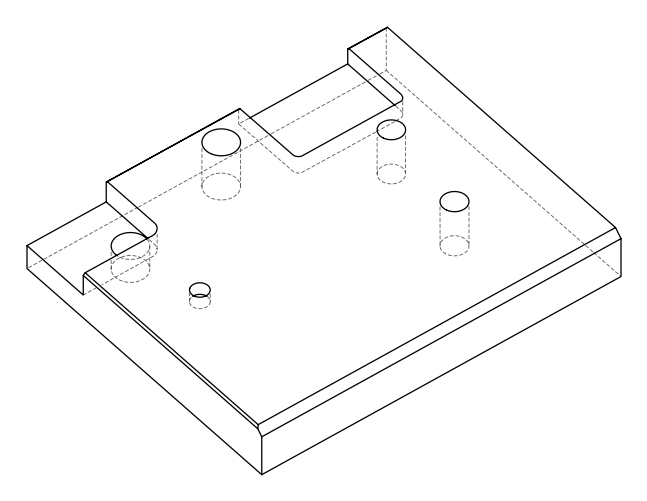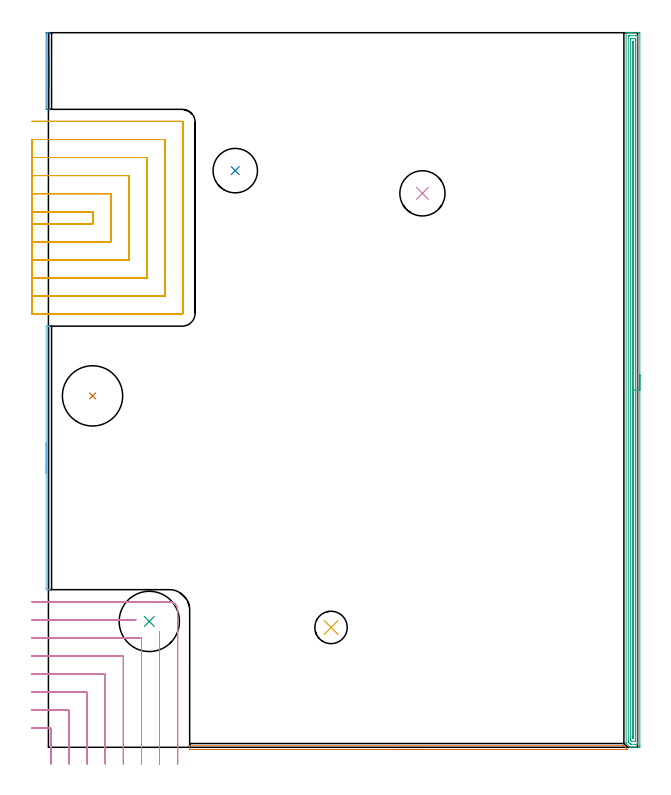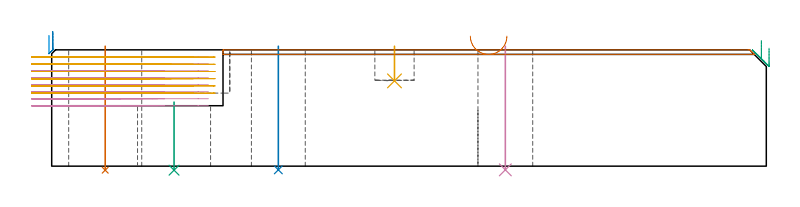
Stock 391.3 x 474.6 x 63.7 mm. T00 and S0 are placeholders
(PLAN: 11 operations, 6 tool changes, 61.5 min)
(1 INDEXABLE_INSERT_DRILL_THROUGH_HOLE_FROM_SOLID | STEP1HOLE | NXT0302_035 | 0.27 min | 79999 mm3)
(2 INDEXABLE_INSERT_DRILL_THROUGH_HOLE_FROM_SOLID_1 | STEP1HOLE_1 | NXT0302_030 | 0.27 min | 43497 mm3)
(3 INDEXABLE_INSERT_DRILL_THROUGH_HOLE_FROM_SOLID_2 | STEP1HOLE_2 | NXT0302_035 | 0.16 min | 80000 mm3)
(4 INDEXABLE_INSERT_DRILL_THROUGH_HOLE_FROM_SOLID_3 | STEP1HOLE_3 | NXT0302_031 | 0.27 min | 44982 mm3)
(5 INDEXABLE_INSERT_DRILL_BLIND_HOLE_FROM_SOLID | STEP1POCKET | NXT0302_014 | 0.08 min | 6074 mm3)
(6 AREA_MILL | FG_CHAMFER_SURFACE | UGT0205_001 | 1.55 min | 398 mm3)
(7 AREA_MILL_1 | FG_CHAMFER_SURFACE_1 | UGT0205_001 | 2.47 min | 921 mm3)
(8 AREA_MILL_2 | FG_CHAMFER_SURFACE_2 | UGT0205_001 | 0.56 min | 117 mm3)
(9 AREA_MILL_3 | FG_CHAMFER_SURFACE_3 | UGT0205_001 | 15.35 min | 19638 mm3)
(10 MILL_CORNER_NOTCH_RECTANGULAR | CORNER_NOTCH_RECTANGULAR | UGT0201_008 | Follow Part, ap 4, ae 75% | 16.8 min | 260886 mm3)
(11 MILL_SLOT | SLOT_PARTIAL_RECTANGULAR | UGT0201_008 | Follow Part, ap 4, ae 75% | 23.67 min | 331966 mm3)
(TOOL NXT0302_035 | Index. Insert Drill 40mm [880-D4000L40-05] | D40 PA176 FL200 Z2)
(TOOL NXT0302_030 | Index. Insert Drill 29.5mm [880-D2950L32-03] | D29.5 PA176 FL89 Z2)
(TOOL NXT0302_031 | Index. Insert Drill 30mm [880-D3000L32-05] | D30 PA176 FL150 Z2)
(TOOL NXT0302_014 | Index. Insert Drill 21.5mm [880-D2150L25-03] | D21.5 PA176 FL65 Z2)
(TOOL UGT0205_001 | Chamfer Mill 20 x 3 x 45 deg. | D20 FL50 Z2)
(TOOL UGT0201_008 | End Mill 16 mm | D16 FL32 Z4)
(OP 1 INDEXABLE_INSERT_DRILL_THROUGH_HOLE_FROM_SOLID)
G17 G21 G94 G90
T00 M6
G54
G17 G0 G90 X29.3 Y233.4 S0 M3
G43 Z73.7 H1
G94 G81 G98 Z-2.198 F250. R65.7
G80
M5
M2
(OP 2 INDEXABLE_INSERT_DRILL_THROUGH_HOLE_FROM_SOLID_1)
G17 G21 G94 G90
T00 M6
G54
G17 G0 G90 X124.1 Y383. S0 M3
G43 Z73.7 H1
G94 G81 G98 Z-2.015 F250. R65.7
G80
M5
M2
(OP 3 INDEXABLE_INSERT_DRILL_THROUGH_HOLE_FROM_SOLID_2)
G17 G21 G94 G90
T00 M6
G54
G17 G0 G90 X67. Y83.6 S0 M3
G43 Z73.7 H1
G94 G81 G98 Z-2.198 F250. R35.1
G80
M5
M2
(OP 4 INDEXABLE_INSERT_DRILL_THROUGH_HOLE_FROM_SOLID_3)
G17 G21 G94 G90
T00 M6
G54
G17 G0 G90 X248.4 Y367.9 S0 M3
G43 Z73.7 H1
G94 G81 G98 Z-2.024 F250. R65.7
G80
M5
M2
(OP 5 INDEXABLE_INSERT_DRILL_BLIND_HOLE_FROM_SOLID)
G17 G21 G94 G90
T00 M6
G54
G17 G0 G90 X187.7 Y79.6 S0 M3
G43 Z73.7 H1
G94 G81 G98 Z46.7 F250. R65.7
G80
M5
M2
(OP 6 AREA_MILL)
G17 G21 G94 G90
T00 M6
G54
G17 G0 G90 X-1.5 Y182.2 S1061 M3
G43 Z73.7 H0
Z71.6
G94 G1 Y182.238 Z70.728 F250.
Y182.352 Z69.864
Y182.541 Z69.012
Y182.803 Z68.18
Y183.137 Z67.374
Y183.54 Z66.6
Y184.009 Z65.864
Y184.54 Z65.172
Y185.129 Z64.529
Y185.772 Z63.94
Y186.464 Z63.408
Y187.2 Z62.94
Y187.974 Z62.537
Y188.78 Z62.203
Y189.612 Z61.941
Y190.464 Z61.752
Y191.328 Z61.638
Y192.2 Z61.6
Y279.411
X-1.497 Y279.555 Z61.603
X-1.491 Y279.698 Z61.605
X-1.186 Y279.7 Z61.911
X-0.896 Z62.199
X-0.317 Z62.783
X0.208 Z63.307
X0.551 Y279.693 Z63.643
X0.597 Y279.69 Z63.688
X0.6 Y279.555 Z63.7
Y104.845
X0.597 Y104.71 Z63.688
X0.551 Y104.707 Z63.643
X0.208 Y104.7 Z63.307
X-0.317 Z62.783
X-0.896 Z62.199
X-1.186 Z61.91
X-1.491 Y104.702 Z61.605
X-1.496 Y104.845 Z61.604
X-1.5 Y105.146 Z61.6
Y192.2
Y193.072 Z61.638
Y193.937 Z61.752
Y194.788 Z61.941
Y195.62 Z62.203
Y196.426 Z62.537
Y197.2 Z62.94
Y197.936 Z63.408
Y198.628 Z63.94
Y199.271 Z64.529
Y199.86 Z65.172
Y200.392 Z65.864
Y200.86 Z66.6
Y201.263 Z67.374
Y201.597 Z68.18
Y201.859 Z69.012
Y202.048 Z69.864
Y202.162 Z70.728
Y202.2 Z71.6
G0 Z73.7
M5
M2
(OP 7 AREA_MILL_1)
G17 G21 G94 G90
T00 M6
G54
G17 G0 G90 X249.25 Y-1.5 S1061 M3
G43 Z73.7 H0
Z71.2
G94 G1 X249.212 Z70.328 F250.
X249.098 Z69.464
X248.909 Z68.612
X248.647 Z67.78
X248.313 Z66.974
X247.91 Z66.2
X247.442 Z65.464
X246.91 Z64.772
X246.321 Z64.129
X245.678 Z63.54
X244.986 Z63.008
X244.25 Z62.54
X243.476 Z62.137
X242.67 Z61.803
X241.838 Z61.541
X240.986 Z61.352
X240.122 Z61.238
X239.25 Z61.2
X94.427
X94.169 Y-1.497 Z61.203
X93.803 Y-1.491 Z61.205
X93.801 Y-1.476 Z61.22
X93.8 Y-0.25 Z62.445
Y0.454 Z63.154
Y0.699 Z63.399
X93.803 Y0.852 Z63.545
X93.81 Y0.997 Z63.689
X93.98 Y1. Z63.7
X381.391
X382.201 Y0.994 Z63.692
X382.285 Y0.913 Z63.611
X382.576 Y0.626 Z63.321
X382.732 Y0.469 Z63.166
X382.853 Y0.348 Z63.045
X383.015 Y0.188 Z62.883
X383.179 Y0.022 Z62.72
X383.374 Y-0.174 Z62.525
X384.548 Y-1.348 Z61.351
X384.669 Y-1.473 Z61.225
X384.683 Y-1.494 Z61.203
X384.669 Y-1.499 Z61.199
X239.25 Y-1.5 Z61.2
X238.378 Z61.238
X237.514 Z61.352
X236.662 Z61.541
X235.83 Z61.803
X235.024 Z62.137
X234.25 Z62.54
X233.514 Z63.008
X232.822 Z63.54
X232.179 Z64.129
X231.59 Z64.772
X231.058 Z65.464
X230.59 Z66.2
X230.187 Z66.974
X229.853 Z67.78
X229.591 Z68.612
X229.402 Z69.464
X229.288 Z70.328
X229.25 Z71.2
G0 Z73.7
M5
M2
(OP 8 AREA_MILL_2)
G17 G21 G94 G90
T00 M6
G54
G17 G0 G90 X0.6 Y459.15 S1061 M3
G43 Z73.7 H0
G94 G1 Y459.112 Z72.828 F250.
Y458.998 Z71.963
Y458.809 Z71.112
Y458.547 Z70.28
Y458.213 Z69.474
Y457.81 Z68.7
Y457.341 Z67.964
Y456.81 Z67.272
Y456.221 Z66.629
Y455.578 Z66.039
Y454.886 Z65.508
Y454.15 Z65.04
Y453.376 Z64.637
Y452.57 Z64.303
Y451.738 Z64.041
Y450.886 Z63.852
Y450.022 Z63.738
Y449.15 Z63.7
Y423.81
X0.604 Y423.71 Z63.696
X0.562 Y423.707 Z63.654
X0.293 Y423.7 Z63.392
X-1.336 Z61.763
X-1.493 Y423.71 Z61.605
X-1.5 Y423.741 Z61.6
Y474.487
X-1.496 Y474.56 Z61.603
X-1.493 Y474.59 Z61.605
X-1.335 Y474.6 Z61.764
X0.294 Z63.392
X0.562 Y474.593 Z63.654
X0.597 Y474.59 Z63.689
X0.6 Y474.487 Z63.7
Y449.15
Y448.278 Z63.738
Y447.413 Z63.852
Y446.562 Z64.041
Y445.73 Z64.303
Y444.924 Z64.637
Y444.15 Z65.04
Y443.414 Z65.508
Y442.722 Z66.039
Y442.079 Z66.629
Y441.49 Z67.272
Y440.958 Z67.964
Y440.49 Z68.7
Y440.087 Z69.474
Y439.753 Z70.28
Y439.491 Z71.112
Y439.302 Z71.963
Y439.188 Z72.828
Y439.15 Z73.7
M5
M2
(OP 9 AREA_MILL_3)
G17 G21 G94 G90
T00 M6
G54
G17 G0 G90 X392.8 Y247.3 S1061 M3
G43 Z73.7 H0
Z64.6
G94 G1 Y247.262 Z63.728 F250.
Y247.148 Z62.864
Y246.959 Z62.012
Y246.697 Z61.18
Y246.363 Z60.374
Y245.96 Z59.6
Y245.492 Z58.864
Y244.96 Z58.172
Y244.371 Z57.529
Y243.728 Z56.94
Y243.036 Z56.408
Y242.3 Z55.94
Y241.526 Z55.537
Y240.72 Z55.203
Y239.888 Z54.941
Y239.036 Z54.752
Y238.172 Z54.638
Y237.3 Z54.6
Y0.954
X392.799 Y0.615 Z54.601
X392.794 Y0.067 Z54.603
X392.791 Y0.008 Z54.605
X392.249 Y0. Z55.148
X389.583 Z57.812
X389.03 Z58.367
X388.694 Z58.702
X388.141 Z59.255
X387.806 Z59.59
X387.134 Z60.265
X386.7 Z60.7
X386.364 Z61.03
X386.305 Z61.088
X386.198 Y0.01 Z61.195
X386.187 Y0.012 Z61.206
X386.032 Y0.168 Z61.368
X386.031 Y0.169 Z61.369
X383.798 Y2.402 Z63.601
X383.706 Y2.493 Z63.691
X383.7 Y3.294 Z63.7
Y474.432
X383.703 Y474.59 Z63.688
X383.739 Y474.593 Z63.653
X384.116 Y474.6 Z63.283
X384.469 Z62.931
X385.14 Z62.255
X386.364 Z61.033
X386.917 Z60.477
X387.529 Z59.866
X392.249 Z55.149
X392.527 Y474.598 Z54.87
X392.792 Y474.59 Z54.606
X392.799 Y474.325 Z54.599
X392.8 Y237.3 Z54.6
X391.386 Z56.014
Y3.295
X391.385 Y2.402 Z56.015
X391.384 Y2.377 Z56.016
X391.36 Y2.01 Z56.04
X390.869 Y2.002 Z56.531
X390.471 Y2.001 Z56.929
X389.982 Y2. Z57.418
X387.317 Z60.083
X386.917 Y2.001 Z60.483
X386.784 Y2.003 Z60.616
X386.678 Y2.009 Z60.722
X386.648 Y2.013 Z60.752
X386.627 Y2.029 Z60.773
X386.585 Y2.069 Z60.815
X386.248 Y2.402 Z61.152
X386.029 Y2.621 Z61.371
X385.36 Y3.295 Z62.04
X385.14 Y3.522 Z62.26
X385.115 Y4.188 Z62.285
Y4.213
X385.114 Y471.305 Z62.286
X385.115 Y472.198 Z62.285
X385.116 Y472.222 Z62.284
X385.14 Y472.59 Z62.26
X385.631 Y472.598 Z61.769
X386.029 Y472.599 Z61.371
X386.518 Y472.6 Z60.882
X390.072 Z57.328
X390.471 Y472.599 Z56.929
X390.963 Y472.597 Z56.437
X391.36 Y472.59 Z56.04
X391.384 Y472.198 Z56.016
X391.385 Y472.174 Z56.015
X391.386 Y471.305 Z56.014
Y467.649
Y237.3
X389.972 Z57.428
X389.971 Y4.188 Z57.429
X389.97 Y4.09 Z57.43
X389.968 Y4.042 Z57.432
X389.965 Y4.023 Z57.435
X389.954 Y4.01 Z57.446
X389.768 Y4.002 Z57.632
X387.992 Y4. Z59.408
X387.806 Y4.002 Z59.594
X387.094 Y4.01 Z60.306
X386.911 Y4.188 Z60.489
X386.536 Y4.571 Z60.864
X386.531 Y5.081 Z60.869
X386.529 Y5.471 Z60.871
Y470.412
X386.53 Y470.51 Z60.87
X386.532 Y470.558 Z60.868
X386.535 Y470.577 Z60.865
X386.546 Y470.59 Z60.854
X386.732 Y470.598 Z60.668
X386.917 Y470.599 Z60.483
X387.619 Y470.6 Z59.781
X389.396 Z58.004
X389.583 Y470.599 Z57.817
X389.77 Y470.596 Z57.63
X389.894 Y470.59 Z57.506
X389.965 Y470.581 Z57.435
X389.967 Y470.542 Z57.433
X389.969 Y470.412 Z57.431
X389.971 Y470.022 Z57.429
X389.972 Y469.519 Z57.428
Y237.3
X388.557 Z58.843
Y6.867
X388.556 Y6.249 Z58.844
X388.554 Y6.115 Z58.846
X388.551 Y6.018 Z58.849
X388.459 Y6.01 Z58.941
X388.25 Y6.008 Z59.15
X388.041 Y6.01 Z59.359
X387.95 Y6.018 Z59.45
X387.943 Y6.867 Z59.457
Y467.87
X387.947 Y468.483 Z59.453
X387.949 Y468.582 Z59.451
X388.041 Y468.59 Z59.359
X388.25 Y468.592 Z59.15
X388.459 Y468.59 Z58.941
X388.55 Y468.582 Z58.85
X388.557 Y467.733 Z58.843
Y237.3
Y236.428 Z58.881
Y235.564 Z58.995
Y234.712 Z59.183
Y233.88 Z59.446
Y233.074 Z59.78
Y232.3 Z60.182
Y231.564 Z60.651
Y230.872 Z61.182
Y230.229 Z61.772
Y229.64 Z62.415
Y229.108 Z63.107
Y228.64 Z63.843
Y228.237 Z64.616
Y227.903 Z65.422
Y227.641 Z66.254
Y227.452 Z67.106
Y227.338 Z67.971
Y227.3 Z68.843
G0 Z73.7
M5
M2
(OP 10 MILL_CORNER_NOTCH_RECTANGULAR)
G17 G21 G94 G90
T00 M6
G54
G17 G0 G90 X1.8 Y-11. S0 M3
G43 Z73.7 H0
Z59.875
G94 G1 Y-8. F250.
Y11.907 F500.
G3 X1.007 Y12.7 R0.8
G1 X-8.
X-11. F250.
G0 Z73.7
X13.8 Y-11.
Z59.875
G1 Y-8.
Y23.906 F500.
G3 X13.006 Y24.7 R0.8
G1 X-8.
X-11. F250.
G0 Z73.7
X25.8 Y-11.
Z59.875
G1 Y-8.
Y35.906 F500.
G3 X25.006 Y36.7 R0.8
G1 X-8.
X-11. F250.
G0 Z73.7
X37.8 Y-11.
Z59.875
G1 Y-8.
Y47.905 F500.
G3 X37.005 Y48.7 R0.8
G1 X-8.
X-11. F250.
G0 Z73.7
X49.8 Y-11.
Z59.875
G1 Y-8.
Y59.905 F500.
G3 X49.005 Y60.7 R0.8
G1 X-8.
X-11. F250.
G0 Z73.7
X61.8 Y-11.
Z59.875
G1 Y-8.
Y71.905 F500.
G3 X61.005 Y72.7 R0.8
G1 X-8.
X-11. F250.
G0 Z73.7
X73.8 Y-11.
Z59.875
G1 Y-8.
Y73.716 F500.
Y76.716 F250.
G0 Z73.7
X58.053 Y84.7
Z59.875
G1 X55.053
X-8. F500.
X-11. F250.
G0 Z73.7
X85.8 Y-11.
Z59.875
G1 Y-8.
Y91.1 F500.
G3 X80.2 Y96.7 R5.6
G1 X-8.
X-11. F250.
G0 Z73.7
X1.8 Y-11.
Z56.05
G1 Y-8.
Y11.907 F500.
G3 X1.007 Y12.7 R0.8
G1 X-8.
X-11. F250.
G0 Z73.7
X13.8 Y-11.
Z56.05
G1 Y-8.
Y23.906 F500.
G3 X13.006 Y24.7 R0.8
G1 X-8.
X-11. F250.
G0 Z73.7
X25.8 Y-11.
Z56.05
G1 Y-8.
Y35.906 F500.
G3 X25.006 Y36.7 R0.8
G1 X-8.
X-11. F250.
G0 Z73.7
X37.8 Y-11.
Z56.05
G1 Y-8.
Y47.905 F500.
G3 X37.005 Y48.7 R0.8
G1 X-8.
X-11. F250.
G0 Z73.7
X49.8 Y-11.
Z56.05
G1 Y-8.
Y59.905 F500.
G3 X49.005 Y60.7 R0.8
G1 X-8.
X-11. F250.
G0 Z73.7
X61.8 Y-11.
Z56.05
G1 Y-8.
Y71.905 F500.
G3 X61.005 Y72.7 R0.8
G1 X-8.
X-11. F250.
G0 Z73.7
X73.8 Y-11.
Z56.05
G1 Y-8.
Y73.716 F500.
Y76.716 F250.
G0 Z73.7
X58.053 Y84.7
Z56.05
G1 X55.053
X-8. F500.
X-11. F250.
G0 Z73.7
X85.8 Y-11.
Z56.05
G1 Y-8.
Y91.1 F500.
G3 X80.2 Y96.7 R5.6
G1 X-8.
X-11. F250.
G0 Z73.7
X1.8 Y-11.
Z52.225
G1 Y-8.
Y11.907 F500.
G3 X1.007 Y12.7 R0.8
G1 X-8.
X-11. F250.
G0 Z73.7
X13.8 Y-11.
Z52.225
G1 Y-8.
Y23.906 F500.
G3 X13.006 Y24.7 R0.8
G1 X-8.
X-11. F250.
G0 Z73.7
X25.8 Y-11.
Z52.225
G1 Y-8.
Y35.906 F500.
G3 X25.006 Y36.7 R0.8
G1 X-8.
X-11. F250.
G0 Z73.7
X37.8 Y-11.
Z52.225
G1 Y-8.
Y47.905 F500.
G3 X37.005 Y48.7 R0.8
G1 X-8.
X-11. F250.
G0 Z73.7
X49.8 Y-11.
Z52.225
G1 Y-8.
Y59.905 F500.
G3 X49.005 Y60.7 R0.8
G1 X-8.
X-11. F250.
G0 Z73.7
X61.8 Y-11.
Z52.225
G1 Y-8.
Y71.905 F500.
G3 X61.005 Y72.7 R0.8
G1 X-8.
X-11. F250.
G0 Z73.7
X73.8 Y-11.
Z52.225
G1 Y-8.
Y73.716 F500.
Y76.716 F250.
G0 Z73.7
X58.053 Y84.7
Z52.225
G1 X55.053
X-8. F500.
X-11. F250.
G0 Z73.7
X85.8 Y-11.
Z52.225
G1 Y-8.
Y91.1 F500.
G3 X80.2 Y96.7 R5.6
G1 X-8.
X-11. F250.
G0 Z73.7
X1.8 Y-11.
Z48.4
G1 Y-8.
Y11.907 F500.
G3 X1.007 Y12.7 R0.8
G1 X-8.
X-11. F250.
G0 Z73.7
X13.8 Y-11.
Z48.4
G1 Y-8.
Y23.906 F500.
G3 X13.006 Y24.7 R0.8
G1 X-8.
X-11. F250.
G0 Z73.7
X25.8 Y-11.
Z48.4
G1 Y-8.
Y35.906 F500.
G3 X25.006 Y36.7 R0.8
G1 X-8.
X-11. F250.
G0 Z73.7
X37.8 Y-11.
Z48.4
G1 Y-8.
Y47.905 F500.
G3 X37.005 Y48.7 R0.8
G1 X-8.
X-11. F250.
G0 Z73.7
X49.8 Y-11.
Z48.4
G1 Y-8.
Y59.905 F500.
G3 X49.005 Y60.7 R0.8
G1 X-8.
X-11. F250.
G0 Z73.7
X61.8 Y-11.
Z48.4
G1 Y-8.
Y71.905 F500.
G3 X61.005 Y72.7 R0.8
G1 X-8.
X-11. F250.
G0 Z73.7
X73.8 Y-11.
Z48.4
G1 Y-8.
Y73.716 F500.
Y76.716 F250.
G0 Z73.7
X58.053 Y84.7
Z48.4
G1 X55.053
X-8. F500.
X-11. F250.
G0 Z73.7
X85.8 Y-11.
Z48.4
G1 Y-8.
Y91.1 F500.
G3 X80.2 Y96.7 R5.6
G1 X-8.
X-11. F250.
G0 Z73.7
X1.8 Y-11.
Z44.575
G1 Y-8.
Y11.907 F500.
G3 X1.007 Y12.7 R0.8
G1 X-8.
X-11. F250.
G0 Z73.7
X13.8 Y-11.
Z44.575
G1 Y-8.
Y23.906 F500.
G3 X13.006 Y24.7 R0.8
G1 X-8.
X-11. F250.
G0 Z73.7
X25.8 Y-11.
Z44.575
G1 Y-8.
Y35.906 F500.
G3 X25.006 Y36.7 R0.8
G1 X-8.
X-11. F250.
G0 Z73.7
X37.8 Y-11.
Z44.575
G1 Y-8.
Y47.905 F500.
G3 X37.005 Y48.7 R0.8
G1 X-8.
X-11. F250.
G0 Z73.7
X49.8 Y-11.
Z44.575
G1 Y-8.
Y59.905 F500.
G3 X49.005 Y60.7 R0.8
G1 X-8.
X-11. F250.
G0 Z73.7
X61.8 Y-11.
Z44.575
G1 Y-8.
Y71.905 F500.
G3 X61.005 Y72.7 R0.8
G1 X-8.
X-11. F250.
G0 Z73.7
X73.8 Y-11.
Z44.575
G1 Y-8.
Y73.716 F500.
Y76.716 F250.
G0 Z73.7
X58.053 Y84.7
Z44.575
G1 X55.053
X-8. F500.
X-11. F250.
G0 Z73.7
X85.8 Y-11.
Z44.575
G1 Y-8.
Y91.1 F500.
G3 X80.2 Y96.7 R5.6
G1 X-8.
X-11. F250.
G0 Z73.7
X1.8 Y-11.
Z40.75
G1 Y-8.
Y11.907 F500.
G3 X1.007 Y12.7 R0.8
G1 X-8.
X-11. F250.
G0 Z73.7
X13.8 Y-11.
Z40.75
G1 Y-8.
Y23.906 F500.
G3 X13.006 Y24.7 R0.8
G1 X-8.
X-11. F250.
G0 Z73.7
X25.8 Y-11.
Z40.75
G1 Y-8.
Y35.906 F500.
G3 X25.006 Y36.7 R0.8
G1 X-8.
X-11. F250.
G0 Z73.7
X37.8 Y-11.
Z40.75
G1 Y-8.
Y47.905 F500.
G3 X37.005 Y48.7 R0.8
G1 X-8.
X-11. F250.
G0 Z73.7
X49.8 Y-11.
Z40.75
G1 Y-8.
Y59.905 F500.
G3 X49.005 Y60.7 R0.8
G1 X-8.
X-11. F250.
G0 Z73.7
X61.8 Y-11.
Z40.75
G1 Y-8.
Y71.905 F500.
G3 X61.005 Y72.7 R0.8
G1 X-8.
X-11. F250.
G0 Z73.7
X73.8 Y-11.
Z40.75
G1 Y-8.
Y73.716 F500.
Y76.716 F250.
G0 Z73.7
X58.053 Y84.7
Z40.75
G1 X55.053
X-8. F500.
X-11. F250.
G0 Z73.7
X85.8 Y-11.
Z40.75
G1 Y-8.
Y91.1 F500.
G3 X80.2 Y96.7 R5.6
G1 X-8.
X-11. F250.
G0 Z73.7
X1.8 Y-11.
Z36.925
G1 Y-8.
Y11.907 F500.
G3 X1.007 Y12.7 R0.8
G1 X-8.
X-11. F250.
G0 Z73.7
X13.8 Y-11.
Z36.925
G1 Y-8.
Y23.906 F500.
G3 X13.006 Y24.7 R0.8
G1 X-8.
X-11. F250.
G0 Z73.7
X25.8 Y-11.
Z36.925
G1 Y-8.
Y35.906 F500.
G3 X25.006 Y36.7 R0.8
G1 X-8.
X-11. F250.
G0 Z73.7
X37.8 Y-11.
Z36.925
G1 Y-8.
Y47.905 F500.
G3 X37.005 Y48.7 R0.8
G1 X-8.
X-11. F250.
G0 Z73.7
X49.8 Y-11.
Z36.925
G1 Y-8.
Y59.905 F500.
G3 X49.005 Y60.7 R0.8
G1 X-8.
X-11. F250.
G0 Z73.7
X61.8 Y-11.
Z36.925
G1 Y-8.
Y71.905 F500.
G3 X61.005 Y72.7 R0.8
G1 X-8.
X-11. F250.
G0 Z73.7
X73.8 Y-11.
Z36.925
G1 Y-8.
Y73.716 F500.
Y76.716 F250.
G0 Z73.7
X58.053 Y84.7
Z36.925
G1 X55.053
X-8. F500.
X-11. F250.
G0 Z73.7
X85.8 Y-11.
Z36.925
G1 Y-8.
Y91.1 F500.
G3 X80.2 Y96.7 R5.6
G1 X-8.
X-11. F250.
G0 Z73.7
X1.8 Y-11.
Z33.1
G1 Y-8.
Y11.907 F500.
G3 X1.007 Y12.7 R0.8
G1 X-8.
X-11. F250.
G0 Z73.7
X13.8 Y-11.
Z33.1
G1 Y-8.
Y23.906 F500.
G3 X13.006 Y24.7 R0.8
G1 X-8.
X-11. F250.
G0 Z73.7
X25.8 Y-11.
Z33.1
G1 Y-8.
Y35.906 F500.
G3 X25.006 Y36.7 R0.8
G1 X-8.
X-11. F250.
G0 Z73.7
X37.8 Y-11.
Z33.1
G1 Y-8.
Y47.905 F500.
G3 X37.005 Y48.7 R0.8
G1 X-8.
X-11. F250.
G0 Z73.7
X49.8 Y-11.
Z33.1
G1 Y-8.
Y59.905 F500.
G3 X49.005 Y60.7 R0.8
G1 X-8.
X-11. F250.
G0 Z73.7
X61.8 Y-11.
Z33.1
G1 Y-8.
Y71.905 F500.
G3 X61.005 Y72.7 R0.8
G1 X-8.
X-11. F250.
G0 Z73.7
X73.8 Y-11.
Z33.1
G1 Y-8.
Y73.716 F500.
Y76.716 F250.
G0 Z73.7
X58.053 Y84.7
Z33.1
G1 X55.053
X-8. F500.
X-11. F250.
G0 Z73.7
X85.8 Y-11.
Z33.1
G1 Y-8.
Y91.1 F500.
G3 X80.2 Y96.7 R5.6
G1 X-8.
X-11. F250.
G0 Z73.7
M5
M2
(OP 11 MILL_SLOT)
G17 G21 G94 G90
T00 M6
G54
G17 G0 G90 X-11. Y347.7 S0 M3
G43 Z73.7 H0
Z59.75
G94 G1 X-8. F250.
X29.5 F500.
Y355.7
X-8.
X-11. F250.
Y335.7
X-8.
X41.5 F500.
Y367.7
X-8.
X-11. F250.
Y323.7
X-8.
X53.5 F500.
Y379.7
X-8.
X-11. F250.
Y311.7
X-8.
X65.5 F500.
Y391.7
X-8.
X-11. F250.
Y299.7
X-8.
X77.5 F500.
Y403.7
X-8.
X-11. F250.
Y287.7
X-8.
X88.7 F500.
G3 X89.5 Y288.5 R0.8
G1 Y414.9
G3 X88.7 Y415.7 R0.8
G1 X-8.
X-11. F250.
G0 Y347.7 Z55.8
G1 X-8.
X29.5 F500.
Y355.7
X-8.
X-11. F250.
Y335.7
X-8.
X41.5 F500.
Y367.7
X-8.
X-11. F250.
Y323.7
X-8.
X53.5 F500.
Y379.7
X-8.
X-11. F250.
Y311.7
X-8.
X65.5 F500.
Y391.7
X-8.
X-11. F250.
Y299.7
X-8.
X77.5 F500.
Y403.7
X-8.
X-11. F250.
Y287.7
X-8.
X88.7 F500.
G3 X89.5 Y288.5 R0.8
G1 Y414.9
G3 X88.7 Y415.7 R0.8
G1 X-8.
X-11. F250.
G0 Y347.7 Z51.85
G1 X-8.
X29.5 F500.
Y355.7
X-8.
X-11. F250.
Y335.7
X-8.
X41.5 F500.
Y367.7
X-8.
X-11. F250.
Y323.7
X-8.
X53.5 F500.
Y379.7
X-8.
X-11. F250.
Y311.7
X-8.
X65.5 F500.
Y391.7
X-8.
X-11. F250.
Y299.7
X-8.
X77.5 F500.
Y403.7
X-8.
X-11. F250.
Y287.7
X-8.
X88.7 F500.
G3 X89.5 Y288.5 R0.8
G1 Y414.9
G3 X88.7 Y415.7 R0.8
G1 X-8.
X-11. F250.
G0 Y347.7 Z47.9
G1 X-8.
X29.5 F500.
Y355.7
X-8.
X-11. F250.
Y335.7
X-8.
X41.5 F500.
Y367.7
X-8.
X-11. F250.
Y323.7
X-8.
X53.5 F500.
Y379.7
X-8.
X-11. F250.
Y311.7
X-8.
X65.5 F500.
Y391.7
X-8.
X-11. F250.
Y299.7
X-8.
X77.5 F500.
Y403.7
X-8.
X-11. F250.
Y287.7
X-8.
X88.7 F500.
G3 X89.5 Y288.5 R0.8
G1 Y414.9
G3 X88.7 Y415.7 R0.8
G1 X-8.
X-11. F250.
G0 Y347.7 Z43.95
G1 X-8.
X29.5 F500.
Y355.7
X-8.
X-11. F250.
Y335.7
X-8.
X41.5 F500.
Y367.7
X-8.
X-11. F250.
Y323.7
X-8.
X53.5 F500.
Y379.7
X-8.
X-11. F250.
Y311.7
X-8.
X65.5 F500.
Y391.7
X-8.
X-11. F250.
Y299.7
X-8.
X77.5 F500.
Y403.7
X-8.
X-11. F250.
Y287.7
X-8.
X88.7 F500.
G3 X89.5 Y288.5 R0.8
G1 Y414.9
G3 X88.7 Y415.7 R0.8
G1 X-8.
X-11. F250.
G0 Y347.7 Z40.
G1 X-8.
X29.5 F500.
Y355.7
X-8.
X-11. F250.
Y335.7
X-8.
X41.5 F500.
Y367.7
X-8.
X-11. F250.
Y323.7
X-8.
X53.5 F500.
Y379.7
X-8.
X-11. F250.
Y311.7
X-8.
X65.5 F500.
Y391.7
X-8.
X-11. F250.
Y299.7
X-8.
X77.5 F500.
Y403.7
X-8.
X-11. F250.
Y287.7
X-8.
X88.7 F500.
G3 X89.5 Y288.5 R0.8
G1 Y414.9
G3 X88.7 Y415.7 R0.8
G1 X-8.
X-11. F250.
G0 Z73.7
M5
M2
